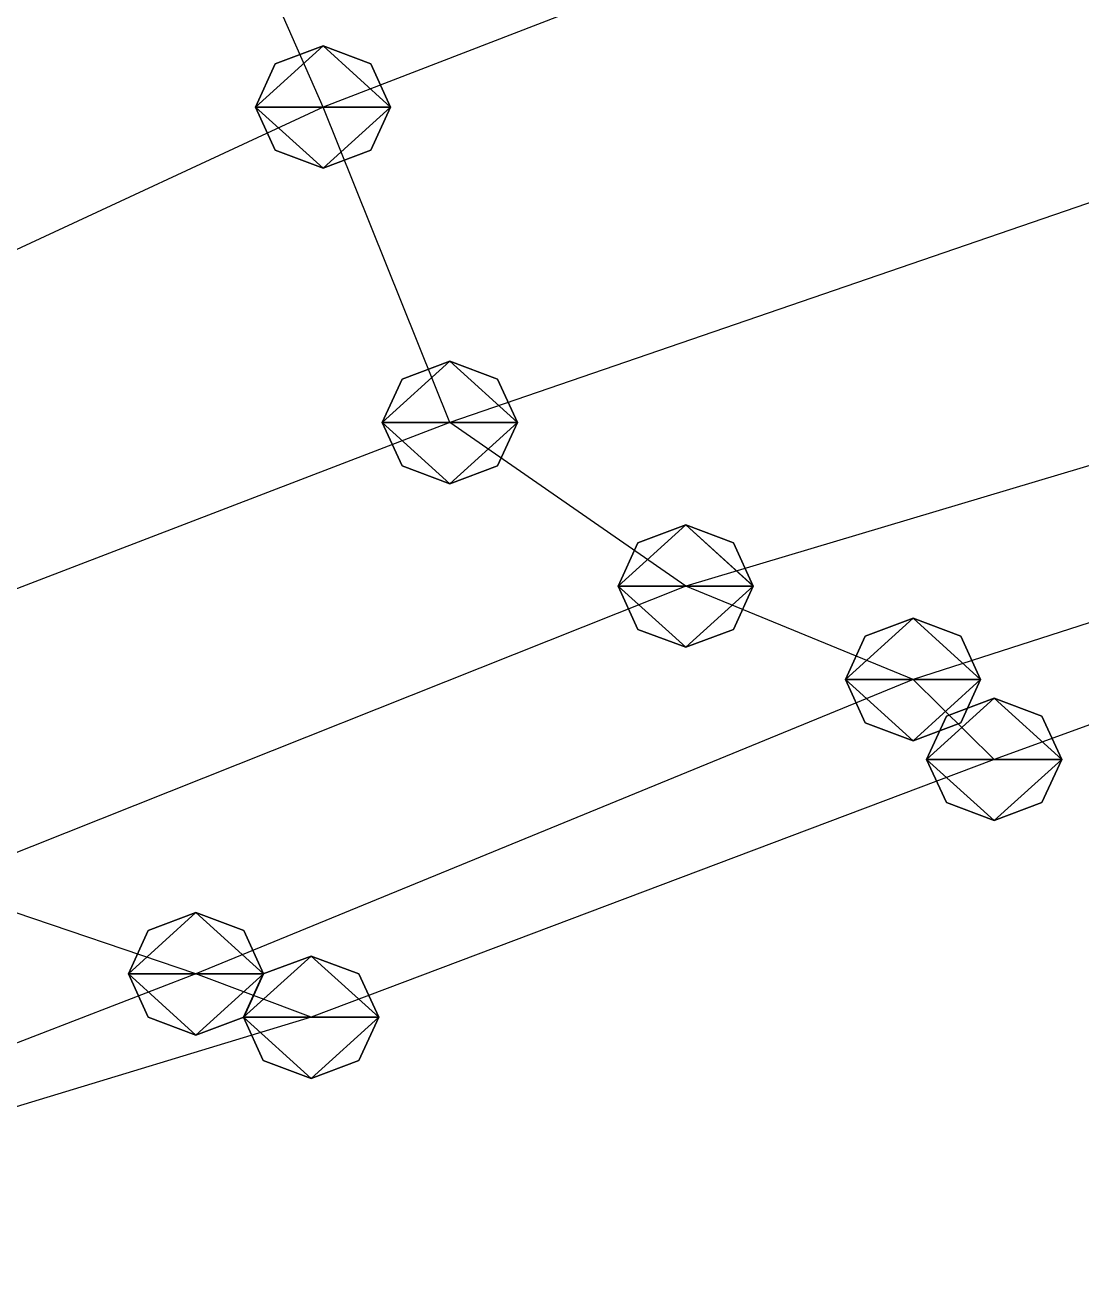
# Model space of a CAD drawing. Header units: metres. Extents: x -74 to 76, y -49 to 49.
# Drawn here: x -0.83 to 14.8, y -11.27 to 7.06 of the extents above; entities that cross this region are included whole.
import ezdxf

# ---------------------------------------------------------------- set-up
doc = ezdxf.new("R2010")
doc.units = ezdxf.units.M

msp = doc.modelspace()

# ---------------------------------------------------------------- linework, layer by layer
for p, q in [((3.5812988, 5.847973, -193.16441), (1.4387894, 10.7172165, -194.40314)), ((15.087643, 10.282742, -192.12726), (3.5812988, 5.847973, -193.16441)), ((3.5812988, 6.7537084, -193.58826), (2.8741922, 6.488425, -193.46411)), ((3.5812988, 6.7537084, -193.58826), (2.8741922, 6.488425, -193.46411)), ((3.5812988, 6.7537084, -193.58826), (2.8741922, 6.488425, -193.46411)), ((3.5812988, 6.7537084, -193.58826), (2.8741922, 6.488425, -193.46411)), ((4.2884054, 6.488425, -193.46411), (3.5812988, 6.7537084, -193.58826)), ((4.2884054, 6.488425, -193.46411), (3.5812988, 6.7537084, -193.58826)), ((4.2884054, 6.488425, -193.46411), (3.5812988, 6.7537084, -193.58826)), ((4.2884054, 6.488425, -193.46411), (3.5812988, 6.7537084, -193.58826)), ((2.8741922, 6.488425, -193.46411), (2.5812988, 5.847973, -193.16441)), ((2.8741922, 6.488425, -193.46411), (2.5812988, 5.847973, -193.16441)), ((2.8741922, 6.488425, -193.46411), (2.5812988, 5.847973, -193.16441)), ((2.8741922, 6.488425, -193.46411), (2.5812988, 5.847973, -193.16441)), ((4.581299, 5.847973, -193.16441), (4.2884054, 6.488425, -193.46411)), ((4.581299, 5.847973, -193.16441), (4.2884054, 6.488425, -193.46411)), ((4.581299, 5.847973, -193.16441), (4.2884054, 6.488425, -193.46411)), ((4.581299, 5.847973, -193.16441), (4.2884054, 6.488425, -193.46411)), ((3.5812988, 5.847973, -193.16441), (-6.42836, 1.1908073, -196.94708)), ((2.5812988, 5.847973, -193.16441), (2.874192, 5.207521, -192.86472)), ((2.5812988, 5.847973, -193.16441), (2.874192, 5.207521, -192.86472)), ((2.5812988, 5.847973, -193.16441), (2.874192, 5.207521, -192.86472)), ((2.5812988, 5.847973, -193.16441), (2.874192, 5.207521, -192.86472)), ((5.45776, 1.1802063, -194.03741), (3.5812988, 5.847973, -193.16441)), ((4.2884054, 5.207521, -192.86472), (4.581299, 5.847973, -193.16441)), ((4.2884054, 5.207521, -192.86472), (4.581299, 5.847973, -193.16441)), ((4.2884054, 5.207521, -192.86472), (4.581299, 5.847973, -193.16441)), ((4.2884054, 5.207521, -192.86472), (4.581299, 5.847973, -193.16441)), ((2.874192, 5.207521, -192.86472), (3.5812988, 4.9422374, -192.74057)), ((2.874192, 5.207521, -192.86472), (3.5812988, 4.9422374, -192.74057)), ((2.874192, 5.207521, -192.86472), (3.5812988, 4.9422374, -192.74057)), ((2.874192, 5.207521, -192.86472), (3.5812988, 4.9422374, -192.74057)), ((3.5812988, 4.9422374, -192.74057), (4.2884054, 5.207521, -192.86472)), ((3.5812988, 4.9422374, -192.74057), (4.2884054, 5.207521, -192.86472)), ((3.5812988, 4.9422374, -192.74057), (4.2884054, 5.207521, -192.86472)), ((3.5812988, 4.9422374, -192.74057), (4.2884054, 5.207521, -192.86472)), ((17.427567, 5.2945404, -192.16248), (5.45776, 1.1802063, -194.03741)), ((21.010952, 2.3572655, -193.49164), (8.947742, -1.2382927, -196.22572)), ((5.45776, 2.0859418, -194.46126), (4.7506533, 1.820658, -194.33711)), ((5.45776, 2.0859418, -194.46126), (4.7506533, 1.820658, -194.33711)), ((5.45776, 2.0859418, -194.46126), (4.7506533, 1.820658, -194.33711)), ((5.45776, 2.0859418, -194.46126), (4.7506533, 1.820658, -194.33711)), ((6.1648664, 1.820658, -194.33711), (5.45776, 2.0859418, -194.46126)), ((6.1648664, 1.820658, -194.33711), (5.45776, 2.0859418, -194.46126)), ((6.1648664, 1.820658, -194.33711), (5.45776, 2.0859418, -194.46126)), ((6.1648664, 1.820658, -194.33711), (5.45776, 2.0859418, -194.46126)), ((4.7506533, 1.820658, -194.33711), (4.45776, 1.1802063, -194.03741)), ((4.7506533, 1.820658, -194.33711), (4.45776, 1.1802063, -194.03741)), ((4.7506533, 1.820658, -194.33711), (4.45776, 1.1802063, -194.03741)), ((4.7506533, 1.820658, -194.33711), (4.45776, 1.1802063, -194.03741)), ((6.45776, 1.1802063, -194.03741), (6.1648664, 1.820658, -194.33711)), ((6.45776, 1.1802063, -194.03741), (6.1648664, 1.820658, -194.33711)), ((6.45776, 1.1802063, -194.03741), (6.1648664, 1.820658, -194.33711)), ((6.45776, 1.1802063, -194.03741), (6.1648664, 1.820658, -194.33711)), ((5.45776, 1.1802063, -194.03741), (-5.3070526, -2.9477348, -197.80241)), ((4.45776, 1.1802063, -194.03741), (4.7506533, 0.5397545, -193.73772)), ((4.45776, 1.1802063, -194.03741), (4.7506533, 0.5397545, -193.73772)), ((4.45776, 1.1802063, -194.03741), (4.7506533, 0.5397545, -193.73772)), ((4.45776, 1.1802063, -194.03741), (4.7506533, 0.5397545, -193.73772)), ((8.947742, -1.2382927, -196.22572), (5.45776, 1.1802063, -194.03741)), ((6.1648664, 0.53975457, -193.73772), (6.45776, 1.1802063, -194.03741)), ((6.1648664, 0.53975457, -193.73772), (6.45776, 1.1802063, -194.03741)), ((6.1648664, 0.53975457, -193.73772), (6.45776, 1.1802063, -194.03741)), ((6.1648664, 0.53975457, -193.73772), (6.45776, 1.1802063, -194.03741)), ((24.125263, 1.1862106, -194.58022), (12.311214, -2.6211243, -197.18268)), ((4.7506533, 0.5397545, -193.73772), (5.45776, 0.27447075, -193.61357)), ((4.7506533, 0.5397545, -193.73772), (5.45776, 0.27447075, -193.61357)), ((4.7506533, 0.5397545, -193.73772), (5.45776, 0.27447075, -193.61357)), ((4.7506533, 0.5397545, -193.73772), (5.45776, 0.27447075, -193.61357)), ((5.45776, 0.27447075, -193.61357), (6.1648664, 0.53975457, -193.73772)), ((5.45776, 0.27447075, -193.61357), (6.1648664, 0.53975457, -193.73772)), ((5.45776, 0.27447075, -193.61357), (6.1648664, 0.53975457, -193.73772)), ((5.45776, 0.27447075, -193.61357), (6.1648664, 0.53975457, -193.73772)), ((25.463764, 0.53188324, -195.21497), (13.510555, -3.8019028, -197.04868)), ((8.947742, -0.3325572, -196.64957), (8.240636, -0.59784096, -196.52542)), ((8.947742, -0.3325572, -196.64957), (8.240636, -0.59784096, -196.52542)), ((8.947742, -0.3325572, -196.64957), (8.240636, -0.59784096, -196.52542)), ((8.947742, -0.3325572, -196.64957), (8.240636, -0.59784096, -196.52542)), ((9.654849, -0.59784096, -196.52542), (8.947742, -0.3325572, -196.64957)), ((9.654849, -0.59784096, -196.52542), (8.947742, -0.3325572, -196.64957)), ((9.654849, -0.59784096, -196.52542), (8.947742, -0.3325572, -196.64957)), ((9.654849, -0.59784096, -196.52542), (8.947742, -0.3325572, -196.64957)), ((8.240636, -0.59784096, -196.52542), (7.9477425, -1.2382927, -196.22572)), ((8.240636, -0.59784096, -196.52542), (7.9477425, -1.2382927, -196.22572)), ((8.240636, -0.59784096, -196.52542), (7.9477425, -1.2382927, -196.22572)), ((8.240636, -0.59784096, -196.52542), (7.9477425, -1.2382927, -196.22572)), ((9.947742, -1.2382927, -196.22572), (9.654849, -0.59784096, -196.52542)), ((9.947742, -1.2382927, -196.22572), (9.654849, -0.59784096, -196.52542)), ((9.947742, -1.2382927, -196.22572), (9.654849, -0.59784096, -196.52542)), ((9.947742, -1.2382927, -196.22572), (9.654849, -0.59784096, -196.52542)), ((8.947742, -1.2382927, -196.22572), (-2.1683998, -5.662258, -200.11736)), ((7.9477425, -1.2382927, -196.22572), (8.240636, -1.8787445, -195.92603)), ((7.9477425, -1.2382927, -196.22572), (8.240636, -1.8787445, -195.92603)), ((7.9477425, -1.2382927, -196.22572), (8.240636, -1.8787445, -195.92603)), ((7.9477425, -1.2382927, -196.22572), (8.240636, -1.8787445, -195.92603)), ((12.311214, -2.6211243, -197.18268), (8.947742, -1.2382927, -196.22572)), ((9.654849, -1.8787444, -195.92603), (9.947742, -1.2382927, -196.22572)), ((9.654849, -1.8787444, -195.92603), (9.947742, -1.2382927, -196.22572)), ((9.654849, -1.8787444, -195.92603), (9.947742, -1.2382927, -196.22572)), ((9.654849, -1.8787444, -195.92603), (9.947742, -1.2382927, -196.22572)), ((12.311214, -1.7153888, -197.60652), (11.604108, -1.9806726, -197.48238)), ((12.311214, -1.7153888, -197.60652), (11.604108, -1.9806726, -197.48238)), ((12.311214, -1.7153888, -197.60652), (11.604108, -1.9806726, -197.48238)), ((12.311214, -1.7153888, -197.60652), (11.604108, -1.9806726, -197.48238)), ((13.018321, -1.9806726, -197.48238), (12.311214, -1.7153888, -197.60652)), ((13.018321, -1.9806726, -197.48238), (12.311214, -1.7153888, -197.60652)), ((13.018321, -1.9806726, -197.48238), (12.311214, -1.7153888, -197.60652)), ((13.018321, -1.9806726, -197.48238), (12.311214, -1.7153888, -197.60652)), ((8.240636, -1.8787445, -195.92603), (8.947742, -2.1440282, -195.80188)), ((8.240636, -1.8787445, -195.92603), (8.947742, -2.1440282, -195.80188)), ((8.240636, -1.8787445, -195.92603), (8.947742, -2.1440282, -195.80188)), ((8.240636, -1.8787445, -195.92603), (8.947742, -2.1440282, -195.80188)), ((8.947742, -2.1440282, -195.80188), (9.654849, -1.8787444, -195.92603)), ((8.947742, -2.1440282, -195.80188), (9.654849, -1.8787444, -195.92603)), ((8.947742, -2.1440282, -195.80188), (9.654849, -1.8787444, -195.92603)), ((8.947742, -2.1440282, -195.80188), (9.654849, -1.8787444, -195.92603)), ((11.604108, -1.9806726, -197.48238), (11.311214, -2.6211243, -197.18268)), ((11.604108, -1.9806726, -197.48238), (11.311214, -2.6211243, -197.18268)), ((11.604108, -1.9806726, -197.48238), (11.311214, -2.6211243, -197.18268)), ((11.604108, -1.9806726, -197.48238), (11.311214, -2.6211243, -197.18268)), ((13.311214, -2.6211243, -197.18268), (13.018321, -1.9806726, -197.48238)), ((13.311214, -2.6211243, -197.18268), (13.018321, -1.9806726, -197.48238)), ((13.311214, -2.6211243, -197.18268), (13.018321, -1.9806726, -197.48238)), ((13.311214, -2.6211243, -197.18268), (13.018321, -1.9806726, -197.48238)), ((12.311214, -2.6211243, -197.18268), (1.7007256, -6.9755325, -201.57623)), ((11.311214, -2.6211243, -197.18268), (11.604108, -3.2615762, -196.88298)), ((11.311214, -2.6211243, -197.18268), (11.604108, -3.2615762, -196.88298)), ((11.311214, -2.6211243, -197.18268), (11.604108, -3.2615762, -196.88298)), ((11.311214, -2.6211243, -197.18268), (11.604108, -3.2615762, -196.88298)), ((13.510555, -3.8019028, -197.04868), (12.311214, -2.6211243, -197.18268)), ((13.018321, -3.261576, -196.88298), (13.311214, -2.6211243, -197.18268)), ((13.018321, -3.261576, -196.88298), (13.311214, -2.6211243, -197.18268)), ((13.018321, -3.261576, -196.88298), (13.311214, -2.6211243, -197.18268)), ((13.018321, -3.261576, -196.88298), (13.311214, -2.6211243, -197.18268)), ((13.510555, -2.8961673, -197.47252), (12.803449, -3.161451, -197.34837)), ((13.510555, -2.8961673, -197.47252), (12.803449, -3.161451, -197.34837)), ((13.510555, -2.8961673, -197.47252), (12.803449, -3.161451, -197.34837)), ((14.217662, -3.161451, -197.34837), (13.510555, -2.8961673, -197.47252)), ((14.217662, -3.161451, -197.34837), (13.510555, -2.8961673, -197.47252)), ((14.217662, -3.161451, -197.34837), (13.510555, -2.8961673, -197.47252)), ((11.604108, -3.2615762, -196.88298), (12.311214, -3.5268598, -196.75883)), ((11.604108, -3.2615762, -196.88298), (12.311214, -3.5268598, -196.75883)), ((11.604108, -3.2615762, -196.88298), (12.311214, -3.5268598, -196.75883)), ((11.604108, -3.2615762, -196.88298), (12.311214, -3.5268598, -196.75883)), ((12.311214, -3.5268598, -196.75883), (13.018321, -3.261576, -196.88298)), ((12.311214, -3.5268598, -196.75883), (13.018321, -3.261576, -196.88298)), ((12.311214, -3.5268598, -196.75883), (13.018321, -3.261576, -196.88298)), ((12.311214, -3.5268598, -196.75883), (13.018321, -3.261576, -196.88298)), ((12.803449, -3.161451, -197.34837), (12.510555, -3.8019028, -197.04868)), ((12.803449, -3.161451, -197.34837), (12.510555, -3.8019028, -197.04868)), ((12.803449, -3.161451, -197.34837), (12.510555, -3.8019028, -197.04868)), ((14.510555, -3.8019028, -197.04868), (14.217662, -3.161451, -197.34837)), ((14.510555, -3.8019028, -197.04868), (14.217662, -3.161451, -197.34837)), ((14.510555, -3.8019028, -197.04868), (14.217662, -3.161451, -197.34837)), ((13.510555, -3.8019028, -197.04868), (3.4043922, -7.617592, -202.01167)), ((12.510555, -3.8019028, -197.04868), (12.803449, -4.4423547, -196.74898)), ((12.510555, -3.8019028, -197.04868), (12.803449, -4.4423547, -196.74898)), ((12.510555, -3.8019028, -197.04868), (12.803449, -4.4423547, -196.74898)), ((14.217662, -4.4423547, -196.74898), (14.510555, -3.8019028, -197.04868)), ((14.217662, -4.4423547, -196.74898), (14.510555, -3.8019028, -197.04868)), ((14.217662, -4.4423547, -196.74898), (14.510555, -3.8019028, -197.04868)), ((12.803449, -4.4423547, -196.74898), (13.510555, -4.7076383, -196.62483)), ((12.803449, -4.4423547, -196.74898), (13.510555, -4.7076383, -196.62483)), ((12.803449, -4.4423547, -196.74898), (13.510555, -4.7076383, -196.62483)), ((13.510555, -4.7076383, -196.62483), (14.217662, -4.4423547, -196.74898)), ((13.510555, -4.7076383, -196.62483), (14.217662, -4.4423547, -196.74898)), ((13.510555, -4.7076383, -196.62483), (14.217662, -4.4423547, -196.74898)), ((1.7007256, -6.9755325, -201.57623), (-2.1683998, -5.662258, -200.11736)), ((1.7007256, -6.069797, -202.00008), (0.99361885, -6.3350806, -201.87593)), ((1.7007256, -6.069797, -202.00008), (0.99361885, -6.3350806, -201.87593)), ((1.7007256, -6.069797, -202.00008), (0.99361885, -6.3350806, -201.87593)), ((1.7007256, -6.069797, -202.00008), (0.99361885, -6.3350806, -201.87593)), ((2.4078321, -6.3350806, -201.87593), (1.7007256, -6.069797, -202.00008)), ((2.4078321, -6.3350806, -201.87593), (1.7007256, -6.069797, -202.00008)), ((2.4078321, -6.3350806, -201.87593), (1.7007256, -6.069797, -202.00008)), ((2.4078321, -6.3350806, -201.87593), (1.7007256, -6.069797, -202.00008)), ((0.99361885, -6.3350806, -201.87593), (0.70072556, -6.9755325, -201.57623)), ((0.99361885, -6.3350806, -201.87593), (0.70072556, -6.9755325, -201.57623)), ((0.99361885, -6.3350806, -201.87593), (0.70072556, -6.9755325, -201.57623)), ((0.99361885, -6.3350806, -201.87593), (0.70072556, -6.9755325, -201.57623)), ((2.7007256, -6.9755325, -201.57623), (2.4078321, -6.3350806, -201.87593)), ((2.7007256, -6.9755325, -201.57623), (2.4078321, -6.3350806, -201.87593)), ((2.7007256, -6.9755325, -201.57623), (2.4078321, -6.3350806, -201.87593)), ((2.7007256, -6.9755325, -201.57623), (2.4078321, -6.3350806, -201.87593)), ((3.4043922, -6.7118564, -202.43552), (2.6972857, -6.97714, -202.31137)), ((3.4043922, -6.7118564, -202.43552), (2.6972857, -6.97714, -202.31137)), ((3.4043922, -6.7118564, -202.43552), (2.6972857, -6.97714, -202.31137)), ((4.111499, -6.97714, -202.31137), (3.4043922, -6.7118564, -202.43552)), ((4.111499, -6.97714, -202.31137), (3.4043922, -6.7118564, -202.43552)), ((4.111499, -6.97714, -202.31137), (3.4043922, -6.7118564, -202.43552)), ((1.7007256, -6.9755325, -201.57623), (-9.43961, -11.270428, -207.75362)), ((0.70072556, -6.9755325, -201.57623), (0.9936188, -7.6159844, -201.27654)), ((0.70072556, -6.9755325, -201.57623), (0.9936188, -7.6159844, -201.27654)), ((0.70072556, -6.9755325, -201.57623), (0.9936188, -7.6159844, -201.27654)), ((0.70072556, -6.9755325, -201.57623), (0.9936188, -7.6159844, -201.27654)), ((3.4043922, -7.617592, -202.01167), (1.7007256, -6.9755325, -201.57623)), ((2.6972857, -6.97714, -202.31137), (2.4043922, -7.617592, -202.01167)), ((2.6972857, -6.97714, -202.31137), (2.4043922, -7.617592, -202.01167)), ((2.6972857, -6.97714, -202.31137), (2.4043922, -7.617592, -202.01167)), ((2.4078321, -7.6159844, -201.27654), (2.7007256, -6.9755325, -201.57623)), ((2.4078321, -7.6159844, -201.27654), (2.7007256, -6.9755325, -201.57623)), ((2.4078321, -7.6159844, -201.27654), (2.7007256, -6.9755325, -201.57623)), ((2.4078321, -7.6159844, -201.27654), (2.7007256, -6.9755325, -201.57623)), ((4.4043922, -7.617592, -202.01167), (4.111499, -6.97714, -202.31137)), ((4.4043922, -7.617592, -202.01167), (4.111499, -6.97714, -202.31137)), ((4.4043922, -7.617592, -202.01167), (4.111499, -6.97714, -202.31137)), ((3.4043922, -7.617592, -202.01167), (-7.2117844, -10.838261, -209.23897)), ((0.9936188, -7.6159844, -201.27654), (1.7007256, -7.881268, -201.15239)), ((0.9936188, -7.6159844, -201.27654), (1.7007256, -7.881268, -201.15239)), ((0.9936188, -7.6159844, -201.27654), (1.7007256, -7.881268, -201.15239)), ((0.9936188, -7.6159844, -201.27654), (1.7007256, -7.881268, -201.15239)), ((1.7007256, -7.881268, -201.15239), (2.4078321, -7.6159844, -201.27654)), ((1.7007256, -7.881268, -201.15239), (2.4078321, -7.6159844, -201.27654)), ((1.7007256, -7.881268, -201.15239), (2.4078321, -7.6159844, -201.27654)), ((1.7007256, -7.881268, -201.15239), (2.4078321, -7.6159844, -201.27654)), ((2.4043922, -7.617592, -202.01167), (2.6972854, -8.258043, -201.71198)), ((2.4043922, -7.617592, -202.01167), (2.6972854, -8.258043, -201.71198)), ((2.4043922, -7.617592, -202.01167), (2.6972854, -8.258043, -201.71198)), ((4.111499, -8.258043, -201.71198), (4.4043922, -7.617592, -202.01167)), ((4.111499, -8.258043, -201.71198), (4.4043922, -7.617592, -202.01167)), ((4.111499, -8.258043, -201.71198), (4.4043922, -7.617592, -202.01167)), ((2.6972854, -8.258043, -201.71198), (3.4043922, -8.523328, -201.58783)), ((2.6972854, -8.258043, -201.71198), (3.4043922, -8.523328, -201.58783)), ((2.6972854, -8.258043, -201.71198), (3.4043922, -8.523328, -201.58783)), ((3.4043922, -8.523328, -201.58783), (4.111499, -8.258043, -201.71198)), ((3.4043922, -8.523328, -201.58783), (4.111499, -8.258043, -201.71198)), ((3.4043922, -8.523328, -201.58783), (4.111499, -8.258043, -201.71198))]:
    msp.add_line(p, q)
for points in [[(2.5812988, 5.847973, -193.16441), (2.8741922, 6.488425, -193.46411), (3.5812988, 6.7537084, -193.58826), (3.5813987, 6.7538085, -193.58815)], [(2.5812988, 5.847973, -193.16441), (2.8741922, 6.488425, -193.46411), (3.5812988, 6.7537084, -193.58826), (3.5813987, 6.7538085, -193.58815)], [(2.5812988, 5.847973, -193.16441), (2.8741922, 6.488425, -193.46411), (3.5812988, 6.7537084, -193.58826), (3.5813987, 6.7538085, -193.58815)], [(2.5812988, 5.847973, -193.16441), (2.8741922, 6.488425, -193.46411), (3.5812988, 6.7537084, -193.58826), (3.5813987, 6.7538085, -193.58815)], [(2.5812988, 5.847973, -193.16441), (3.5812988, 6.7537084, -193.58826), (4.581299, 5.847973, -193.16441), (4.581399, 5.848073, -193.1643)], [(2.5812988, 5.847973, -193.16441), (3.5812988, 6.7537084, -193.58826), (4.581299, 5.847973, -193.16441), (4.581399, 5.848073, -193.1643)], [(2.5812988, 5.847973, -193.16441), (3.5812988, 6.7537084, -193.58826), (4.581299, 5.847973, -193.16441), (4.581399, 5.848073, -193.1643)], [(2.5812988, 5.847973, -193.16441), (3.5812988, 6.7537084, -193.58826), (4.581299, 5.847973, -193.16441), (4.581399, 5.848073, -193.1643)], [(3.5812988, 6.7537084, -193.58826), (4.2884054, 6.488425, -193.46411), (4.581299, 5.847973, -193.16441), (4.581399, 5.848073, -193.1643)], [(3.5812988, 6.7537084, -193.58826), (4.2884054, 6.488425, -193.46411), (4.581299, 5.847973, -193.16441), (4.581399, 5.848073, -193.1643)], [(3.5812988, 6.7537084, -193.58826), (4.2884054, 6.488425, -193.46411), (4.581299, 5.847973, -193.16441), (4.581399, 5.848073, -193.1643)], [(3.5812988, 6.7537084, -193.58826), (4.2884054, 6.488425, -193.46411), (4.581299, 5.847973, -193.16441), (4.581399, 5.848073, -193.1643)], [(3.5812988, 4.9422374, -192.74057), (2.874192, 5.207521, -192.86472), (2.5812988, 5.847973, -193.16441), (2.5813987, 5.848073, -193.1643)], [(4.581299, 5.847973, -193.16441), (3.5812988, 4.9422374, -192.74057), (2.5812988, 5.847973, -193.16441), (2.5813987, 5.848073, -193.1643)], [(3.5812988, 4.9422374, -192.74057), (2.874192, 5.207521, -192.86472), (2.5812988, 5.847973, -193.16441), (2.5813987, 5.848073, -193.1643)], [(4.581299, 5.847973, -193.16441), (3.5812988, 4.9422374, -192.74057), (2.5812988, 5.847973, -193.16441), (2.5813987, 5.848073, -193.1643)], [(3.5812988, 4.9422374, -192.74057), (2.874192, 5.207521, -192.86472), (2.5812988, 5.847973, -193.16441), (2.5813987, 5.848073, -193.1643)], [(4.581299, 5.847973, -193.16441), (3.5812988, 4.9422374, -192.74057), (2.5812988, 5.847973, -193.16441), (2.5813987, 5.848073, -193.1643)], [(3.5812988, 4.9422374, -192.74057), (2.874192, 5.207521, -192.86472), (2.5812988, 5.847973, -193.16441), (2.5813987, 5.848073, -193.1643)], [(4.581299, 5.847973, -193.16441), (3.5812988, 4.9422374, -192.74057), (2.5812988, 5.847973, -193.16441), (2.5813987, 5.848073, -193.1643)], [(4.581299, 5.847973, -193.16441), (4.2884054, 5.207521, -192.86472), (3.5812988, 4.9422374, -192.74057), (3.5813987, 4.9423375, -192.74046)], [(4.581299, 5.847973, -193.16441), (4.2884054, 5.207521, -192.86472), (3.5812988, 4.9422374, -192.74057), (3.5813987, 4.9423375, -192.74046)], [(4.581299, 5.847973, -193.16441), (4.2884054, 5.207521, -192.86472), (3.5812988, 4.9422374, -192.74057), (3.5813987, 4.9423375, -192.74046)], [(4.581299, 5.847973, -193.16441), (4.2884054, 5.207521, -192.86472), (3.5812988, 4.9422374, -192.74057), (3.5813987, 4.9423375, -192.74046)], [(4.45776, 1.1802063, -194.03741), (4.7506533, 1.820658, -194.33711), (5.45776, 2.0859418, -194.46126), (5.45786, 2.0860417, -194.46115)], [(4.45776, 1.1802063, -194.03741), (4.7506533, 1.820658, -194.33711), (5.45776, 2.0859418, -194.46126), (5.45786, 2.0860417, -194.46115)], [(4.45776, 1.1802063, -194.03741), (4.7506533, 1.820658, -194.33711), (5.45776, 2.0859418, -194.46126), (5.45786, 2.0860417, -194.46115)], [(4.45776, 1.1802063, -194.03741), (4.7506533, 1.820658, -194.33711), (5.45776, 2.0859418, -194.46126), (5.45786, 2.0860417, -194.46115)], [(4.45776, 1.1802063, -194.03741), (5.45776, 2.0859418, -194.46126), (6.45776, 1.1802063, -194.03741), (6.45786, 1.1803063, -194.03731)], [(4.45776, 1.1802063, -194.03741), (5.45776, 2.0859418, -194.46126), (6.45776, 1.1802063, -194.03741), (6.45786, 1.1803063, -194.03731)], [(4.45776, 1.1802063, -194.03741), (5.45776, 2.0859418, -194.46126), (6.45776, 1.1802063, -194.03741), (6.45786, 1.1803063, -194.03731)], [(4.45776, 1.1802063, -194.03741), (5.45776, 2.0859418, -194.46126), (6.45776, 1.1802063, -194.03741), (6.45786, 1.1803063, -194.03731)], [(5.45776, 2.0859418, -194.46126), (6.1648664, 1.820658, -194.33711), (6.45776, 1.1802063, -194.03741), (6.45786, 1.1803063, -194.03731)], [(5.45776, 2.0859418, -194.46126), (6.1648664, 1.820658, -194.33711), (6.45776, 1.1802063, -194.03741), (6.45786, 1.1803063, -194.03731)], [(5.45776, 2.0859418, -194.46126), (6.1648664, 1.820658, -194.33711), (6.45776, 1.1802063, -194.03741), (6.45786, 1.1803063, -194.03731)], [(5.45776, 2.0859418, -194.46126), (6.1648664, 1.820658, -194.33711), (6.45776, 1.1802063, -194.03741), (6.45786, 1.1803063, -194.03731)], [(5.45776, 0.27447075, -193.61357), (4.7506533, 0.5397545, -193.73772), (4.45776, 1.1802063, -194.03741), (4.45786, 1.1803063, -194.03731)], [(6.45776, 1.1802063, -194.03741), (5.45776, 0.27447075, -193.61357), (4.45776, 1.1802063, -194.03741), (4.45786, 1.1803063, -194.03731)], [(5.45776, 0.27447075, -193.61357), (4.7506533, 0.5397545, -193.73772), (4.45776, 1.1802063, -194.03741), (4.45786, 1.1803063, -194.03731)], [(6.45776, 1.1802063, -194.03741), (5.45776, 0.27447075, -193.61357), (4.45776, 1.1802063, -194.03741), (4.45786, 1.1803063, -194.03731)], [(5.45776, 0.27447075, -193.61357), (4.7506533, 0.5397545, -193.73772), (4.45776, 1.1802063, -194.03741), (4.45786, 1.1803063, -194.03731)], [(6.45776, 1.1802063, -194.03741), (5.45776, 0.27447075, -193.61357), (4.45776, 1.1802063, -194.03741), (4.45786, 1.1803063, -194.03731)], [(5.45776, 0.27447075, -193.61357), (4.7506533, 0.5397545, -193.73772), (4.45776, 1.1802063, -194.03741), (4.45786, 1.1803063, -194.03731)], [(6.45776, 1.1802063, -194.03741), (5.45776, 0.27447075, -193.61357), (4.45776, 1.1802063, -194.03741), (4.45786, 1.1803063, -194.03731)], [(6.45776, 1.1802063, -194.03741), (6.1648664, 0.53975457, -193.73772), (5.45776, 0.27447075, -193.61357), (5.45786, 0.27457073, -193.61346)], [(6.45776, 1.1802063, -194.03741), (6.1648664, 0.53975457, -193.73772), (5.45776, 0.27447075, -193.61357), (5.45786, 0.27457073, -193.61346)], [(6.45776, 1.1802063, -194.03741), (6.1648664, 0.53975457, -193.73772), (5.45776, 0.27447075, -193.61357), (5.45786, 0.27457073, -193.61346)], [(6.45776, 1.1802063, -194.03741), (6.1648664, 0.53975457, -193.73772), (5.45776, 0.27447075, -193.61357), (5.45786, 0.27457073, -193.61346)], [(7.9477425, -1.2382927, -196.22572), (8.240636, -0.59784096, -196.52542), (8.947742, -0.3325572, -196.64957), (8.947843, -0.3324572, -196.64946)], [(7.9477425, -1.2382927, -196.22572), (8.240636, -0.59784096, -196.52542), (8.947742, -0.3325572, -196.64957), (8.947843, -0.3324572, -196.64946)], [(7.9477425, -1.2382927, -196.22572), (8.240636, -0.59784096, -196.52542), (8.947742, -0.3325572, -196.64957), (8.947843, -0.3324572, -196.64946)], [(7.9477425, -1.2382927, -196.22572), (8.240636, -0.59784096, -196.52542), (8.947742, -0.3325572, -196.64957), (8.947843, -0.3324572, -196.64946)], [(7.9477425, -1.2382927, -196.22572), (8.947742, -0.3325572, -196.64957), (9.947742, -1.2382927, -196.22572), (9.947843, -1.2381927, -196.22562)], [(7.9477425, -1.2382927, -196.22572), (8.947742, -0.3325572, -196.64957), (9.947742, -1.2382927, -196.22572), (9.947843, -1.2381927, -196.22562)], [(7.9477425, -1.2382927, -196.22572), (8.947742, -0.3325572, -196.64957), (9.947742, -1.2382927, -196.22572), (9.947843, -1.2381927, -196.22562)], [(7.9477425, -1.2382927, -196.22572), (8.947742, -0.3325572, -196.64957), (9.947742, -1.2382927, -196.22572), (9.947843, -1.2381927, -196.22562)], [(8.947742, -0.3325572, -196.64957), (9.654849, -0.59784096, -196.52542), (9.947742, -1.2382927, -196.22572), (9.947843, -1.2381927, -196.22562)], [(8.947742, -0.3325572, -196.64957), (9.654849, -0.59784096, -196.52542), (9.947742, -1.2382927, -196.22572), (9.947843, -1.2381927, -196.22562)], [(8.947742, -0.3325572, -196.64957), (9.654849, -0.59784096, -196.52542), (9.947742, -1.2382927, -196.22572), (9.947843, -1.2381927, -196.22562)], [(8.947742, -0.3325572, -196.64957), (9.654849, -0.59784096, -196.52542), (9.947742, -1.2382927, -196.22572), (9.947843, -1.2381927, -196.22562)], [(8.947742, -2.1440282, -195.80188), (8.240636, -1.8787445, -195.92603), (7.9477425, -1.2382927, -196.22572), (7.9478426, -1.2381927, -196.22562)], [(9.947742, -1.2382927, -196.22572), (8.947742, -2.1440282, -195.80188), (7.9477425, -1.2382927, -196.22572), (7.9478426, -1.2381927, -196.22562)], [(8.947742, -2.1440282, -195.80188), (8.240636, -1.8787445, -195.92603), (7.9477425, -1.2382927, -196.22572), (7.9478426, -1.2381927, -196.22562)], [(9.947742, -1.2382927, -196.22572), (8.947742, -2.1440282, -195.80188), (7.9477425, -1.2382927, -196.22572), (7.9478426, -1.2381927, -196.22562)], [(8.947742, -2.1440282, -195.80188), (8.240636, -1.8787445, -195.92603), (7.9477425, -1.2382927, -196.22572), (7.9478426, -1.2381927, -196.22562)], [(9.947742, -1.2382927, -196.22572), (8.947742, -2.1440282, -195.80188), (7.9477425, -1.2382927, -196.22572), (7.9478426, -1.2381927, -196.22562)], [(8.947742, -2.1440282, -195.80188), (8.240636, -1.8787445, -195.92603), (7.9477425, -1.2382927, -196.22572), (7.9478426, -1.2381927, -196.22562)], [(9.947742, -1.2382927, -196.22572), (8.947742, -2.1440282, -195.80188), (7.9477425, -1.2382927, -196.22572), (7.9478426, -1.2381927, -196.22562)], [(9.947742, -1.2382927, -196.22572), (9.654849, -1.8787444, -195.92603), (8.947742, -2.1440282, -195.80188), (8.947843, -2.1439283, -195.80177)], [(9.947742, -1.2382927, -196.22572), (9.654849, -1.8787444, -195.92603), (8.947742, -2.1440282, -195.80188), (8.947843, -2.1439283, -195.80177)], [(9.947742, -1.2382927, -196.22572), (9.654849, -1.8787444, -195.92603), (8.947742, -2.1440282, -195.80188), (8.947843, -2.1439283, -195.80177)], [(9.947742, -1.2382927, -196.22572), (9.654849, -1.8787444, -195.92603), (8.947742, -2.1440282, -195.80188), (8.947843, -2.1439283, -195.80177)], [(11.311214, -2.6211243, -197.18268), (11.604108, -1.9806726, -197.48238), (12.311214, -1.7153888, -197.60652), (12.311315, -1.7152888, -197.60641)], [(11.311214, -2.6211243, -197.18268), (11.604108, -1.9806726, -197.48238), (12.311214, -1.7153888, -197.60652), (12.311315, -1.7152888, -197.60641)], [(11.311214, -2.6211243, -197.18268), (11.604108, -1.9806726, -197.48238), (12.311214, -1.7153888, -197.60652), (12.311315, -1.7152888, -197.60641)], [(11.311214, -2.6211243, -197.18268), (11.604108, -1.9806726, -197.48238), (12.311214, -1.7153888, -197.60652), (12.311315, -1.7152888, -197.60641)], [(11.311214, -2.6211243, -197.18268), (12.311214, -1.7153888, -197.60652), (13.311214, -2.6211243, -197.18268), (13.311315, -2.6210244, -197.18257)], [(11.311214, -2.6211243, -197.18268), (12.311214, -1.7153888, -197.60652), (13.311214, -2.6211243, -197.18268), (13.311315, -2.6210244, -197.18257)], [(11.311214, -2.6211243, -197.18268), (12.311214, -1.7153888, -197.60652), (13.311214, -2.6211243, -197.18268), (13.311315, -2.6210244, -197.18257)], [(11.311214, -2.6211243, -197.18268), (12.311214, -1.7153888, -197.60652), (13.311214, -2.6211243, -197.18268), (13.311315, -2.6210244, -197.18257)], [(12.311214, -1.7153888, -197.60652), (13.018321, -1.9806726, -197.48238), (13.311214, -2.6211243, -197.18268), (13.311315, -2.6210244, -197.18257)], [(12.311214, -1.7153888, -197.60652), (13.018321, -1.9806726, -197.48238), (13.311214, -2.6211243, -197.18268), (13.311315, -2.6210244, -197.18257)], [(12.311214, -1.7153888, -197.60652), (13.018321, -1.9806726, -197.48238), (13.311214, -2.6211243, -197.18268), (13.311315, -2.6210244, -197.18257)], [(12.311214, -1.7153888, -197.60652), (13.018321, -1.9806726, -197.48238), (13.311214, -2.6211243, -197.18268), (13.311315, -2.6210244, -197.18257)], [(12.311214, -3.5268598, -196.75883), (11.604108, -3.2615762, -196.88298), (11.311214, -2.6211243, -197.18268), (11.311315, -2.6210244, -197.18257)], [(13.311214, -2.6211243, -197.18268), (12.311214, -3.5268598, -196.75883), (11.311214, -2.6211243, -197.18268), (11.311315, -2.6210244, -197.18257)], [(12.311214, -3.5268598, -196.75883), (11.604108, -3.2615762, -196.88298), (11.311214, -2.6211243, -197.18268), (11.311315, -2.6210244, -197.18257)], [(13.311214, -2.6211243, -197.18268), (12.311214, -3.5268598, -196.75883), (11.311214, -2.6211243, -197.18268), (11.311315, -2.6210244, -197.18257)], [(12.311214, -3.5268598, -196.75883), (11.604108, -3.2615762, -196.88298), (11.311214, -2.6211243, -197.18268), (11.311315, -2.6210244, -197.18257)], [(13.311214, -2.6211243, -197.18268), (12.311214, -3.5268598, -196.75883), (11.311214, -2.6211243, -197.18268), (11.311315, -2.6210244, -197.18257)], [(12.311214, -3.5268598, -196.75883), (11.604108, -3.2615762, -196.88298), (11.311214, -2.6211243, -197.18268), (11.311315, -2.6210244, -197.18257)], [(13.311214, -2.6211243, -197.18268), (12.311214, -3.5268598, -196.75883), (11.311214, -2.6211243, -197.18268), (11.311315, -2.6210244, -197.18257)], [(13.311214, -2.6211243, -197.18268), (13.018321, -3.261576, -196.88298), (12.311214, -3.5268598, -196.75883), (12.311315, -3.5267599, -196.75873)], [(13.311214, -2.6211243, -197.18268), (13.018321, -3.261576, -196.88298), (12.311214, -3.5268598, -196.75883), (12.311315, -3.5267599, -196.75873)], [(13.311214, -2.6211243, -197.18268), (13.018321, -3.261576, -196.88298), (12.311214, -3.5268598, -196.75883), (12.311315, -3.5267599, -196.75873)], [(13.311214, -2.6211243, -197.18268), (13.018321, -3.261576, -196.88298), (12.311214, -3.5268598, -196.75883), (12.311315, -3.5267599, -196.75873)], [(12.510555, -3.8019028, -197.04868), (12.803449, -3.161451, -197.34837), (13.510555, -2.8961673, -197.47252), (13.510655, -2.8960674, -197.47241)], [(12.510555, -3.8019028, -197.04868), (12.803449, -3.161451, -197.34837), (13.510555, -2.8961673, -197.47252), (13.510655, -2.8960674, -197.47241)], [(12.510555, -3.8019028, -197.04868), (12.803449, -3.161451, -197.34837), (13.510555, -2.8961673, -197.47252), (13.510655, -2.8960674, -197.47241)], [(12.510555, -3.8019028, -197.04868), (13.510555, -2.8961673, -197.47252), (14.510555, -3.8019028, -197.04868), (14.510655, -3.8018029, -197.04857)], [(12.510555, -3.8019028, -197.04868), (13.510555, -2.8961673, -197.47252), (14.510555, -3.8019028, -197.04868), (14.510655, -3.8018029, -197.04857)], [(12.510555, -3.8019028, -197.04868), (13.510555, -2.8961673, -197.47252), (14.510555, -3.8019028, -197.04868), (14.510655, -3.8018029, -197.04857)], [(13.510555, -2.8961673, -197.47252), (14.217662, -3.161451, -197.34837), (14.510555, -3.8019028, -197.04868), (14.510655, -3.8018029, -197.04857)], [(13.510555, -2.8961673, -197.47252), (14.217662, -3.161451, -197.34837), (14.510555, -3.8019028, -197.04868), (14.510655, -3.8018029, -197.04857)], [(13.510555, -2.8961673, -197.47252), (14.217662, -3.161451, -197.34837), (14.510555, -3.8019028, -197.04868), (14.510655, -3.8018029, -197.04857)], [(13.510555, -4.7076383, -196.62483), (12.803449, -4.4423547, -196.74898), (12.510555, -3.8019028, -197.04868), (12.510655, -3.8018029, -197.04857)], [(14.510555, -3.8019028, -197.04868), (13.510555, -4.7076383, -196.62483), (12.510555, -3.8019028, -197.04868), (12.510655, -3.8018029, -197.04857)], [(13.510555, -4.7076383, -196.62483), (12.803449, -4.4423547, -196.74898), (12.510555, -3.8019028, -197.04868), (12.510655, -3.8018029, -197.04857)], [(14.510555, -3.8019028, -197.04868), (13.510555, -4.7076383, -196.62483), (12.510555, -3.8019028, -197.04868), (12.510655, -3.8018029, -197.04857)], [(13.510555, -4.7076383, -196.62483), (12.803449, -4.4423547, -196.74898), (12.510555, -3.8019028, -197.04868), (12.510655, -3.8018029, -197.04857)], [(14.510555, -3.8019028, -197.04868), (13.510555, -4.7076383, -196.62483), (12.510555, -3.8019028, -197.04868), (12.510655, -3.8018029, -197.04857)], [(14.510555, -3.8019028, -197.04868), (14.217662, -4.4423547, -196.74898), (13.510555, -4.7076383, -196.62483), (13.510655, -4.707538, -196.62473)], [(14.510555, -3.8019028, -197.04868), (14.217662, -4.4423547, -196.74898), (13.510555, -4.7076383, -196.62483), (13.510655, -4.707538, -196.62473)], [(14.510555, -3.8019028, -197.04868), (14.217662, -4.4423547, -196.74898), (13.510555, -4.7076383, -196.62483), (13.510655, -4.707538, -196.62473)], [(0.70072556, -6.9755325, -201.57623), (0.99361885, -6.3350806, -201.87593), (1.7007256, -6.069797, -202.00008), (1.7008256, -6.069697, -201.99997)], [(0.70072556, -6.9755325, -201.57623), (0.99361885, -6.3350806, -201.87593), (1.7007256, -6.069797, -202.00008), (1.7008256, -6.069697, -201.99997)], [(0.70072556, -6.9755325, -201.57623), (0.99361885, -6.3350806, -201.87593), (1.7007256, -6.069797, -202.00008), (1.7008256, -6.069697, -201.99997)], [(0.70072556, -6.9755325, -201.57623), (0.99361885, -6.3350806, -201.87593), (1.7007256, -6.069797, -202.00008), (1.7008256, -6.069697, -201.99997)], [(0.70072556, -6.9755325, -201.57623), (1.7007256, -6.069797, -202.00008), (2.7007256, -6.9755325, -201.57623), (2.7008255, -6.9754324, -201.57613)], [(0.70072556, -6.9755325, -201.57623), (1.7007256, -6.069797, -202.00008), (2.7007256, -6.9755325, -201.57623), (2.7008255, -6.9754324, -201.57613)], [(0.70072556, -6.9755325, -201.57623), (1.7007256, -6.069797, -202.00008), (2.7007256, -6.9755325, -201.57623), (2.7008255, -6.9754324, -201.57613)], [(0.70072556, -6.9755325, -201.57623), (1.7007256, -6.069797, -202.00008), (2.7007256, -6.9755325, -201.57623), (2.7008255, -6.9754324, -201.57613)], [(1.7007256, -6.069797, -202.00008), (2.4078321, -6.3350806, -201.87593), (2.7007256, -6.9755325, -201.57623), (2.7008255, -6.9754324, -201.57613)], [(1.7007256, -6.069797, -202.00008), (2.4078321, -6.3350806, -201.87593), (2.7007256, -6.9755325, -201.57623), (2.7008255, -6.9754324, -201.57613)], [(1.7007256, -6.069797, -202.00008), (2.4078321, -6.3350806, -201.87593), (2.7007256, -6.9755325, -201.57623), (2.7008255, -6.9754324, -201.57613)], [(1.7007256, -6.069797, -202.00008), (2.4078321, -6.3350806, -201.87593), (2.7007256, -6.9755325, -201.57623), (2.7008255, -6.9754324, -201.57613)], [(2.4043922, -7.617592, -202.01167), (2.6972857, -6.97714, -202.31137), (3.4043922, -6.7118564, -202.43552), (3.4044921, -6.711756, -202.43541)], [(2.4043922, -7.617592, -202.01167), (2.6972857, -6.97714, -202.31137), (3.4043922, -6.7118564, -202.43552), (3.4044921, -6.711756, -202.43541)], [(2.4043922, -7.617592, -202.01167), (2.6972857, -6.97714, -202.31137), (3.4043922, -6.7118564, -202.43552), (3.4044921, -6.711756, -202.43541)], [(2.4043922, -7.617592, -202.01167), (3.4043922, -6.7118564, -202.43552), (4.4043922, -7.617592, -202.01167), (4.4044924, -7.6174917, -202.01157)], [(2.4043922, -7.617592, -202.01167), (3.4043922, -6.7118564, -202.43552), (4.4043922, -7.617592, -202.01167), (4.4044924, -7.6174917, -202.01157)], [(2.4043922, -7.617592, -202.01167), (3.4043922, -6.7118564, -202.43552), (4.4043922, -7.617592, -202.01167), (4.4044924, -7.6174917, -202.01157)], [(3.4043922, -6.7118564, -202.43552), (4.111499, -6.97714, -202.31137), (4.4043922, -7.617592, -202.01167), (4.4044924, -7.6174917, -202.01157)], [(3.4043922, -6.7118564, -202.43552), (4.111499, -6.97714, -202.31137), (4.4043922, -7.617592, -202.01167), (4.4044924, -7.6174917, -202.01157)], [(3.4043922, -6.7118564, -202.43552), (4.111499, -6.97714, -202.31137), (4.4043922, -7.617592, -202.01167), (4.4044924, -7.6174917, -202.01157)], [(1.7007256, -7.881268, -201.15239), (0.9936188, -7.6159844, -201.27654), (0.70072556, -6.9755325, -201.57623), (0.7008256, -6.9754324, -201.57613)], [(2.7007256, -6.9755325, -201.57623), (1.7007256, -7.881268, -201.15239), (0.70072556, -6.9755325, -201.57623), (0.7008256, -6.9754324, -201.57613)], [(1.7007256, -7.881268, -201.15239), (0.9936188, -7.6159844, -201.27654), (0.70072556, -6.9755325, -201.57623), (0.7008256, -6.9754324, -201.57613)], [(2.7007256, -6.9755325, -201.57623), (1.7007256, -7.881268, -201.15239), (0.70072556, -6.9755325, -201.57623), (0.7008256, -6.9754324, -201.57613)], [(1.7007256, -7.881268, -201.15239), (0.9936188, -7.6159844, -201.27654), (0.70072556, -6.9755325, -201.57623), (0.7008256, -6.9754324, -201.57613)], [(2.7007256, -6.9755325, -201.57623), (1.7007256, -7.881268, -201.15239), (0.70072556, -6.9755325, -201.57623), (0.7008256, -6.9754324, -201.57613)], [(1.7007256, -7.881268, -201.15239), (0.9936188, -7.6159844, -201.27654), (0.70072556, -6.9755325, -201.57623), (0.7008256, -6.9754324, -201.57613)], [(2.7007256, -6.9755325, -201.57623), (1.7007256, -7.881268, -201.15239), (0.70072556, -6.9755325, -201.57623), (0.7008256, -6.9754324, -201.57613)], [(2.7007256, -6.9755325, -201.57623), (2.4078321, -7.6159844, -201.27654), (1.7007256, -7.881268, -201.15239), (1.7008256, -7.881168, -201.15228)], [(2.7007256, -6.9755325, -201.57623), (2.4078321, -7.6159844, -201.27654), (1.7007256, -7.881268, -201.15239), (1.7008256, -7.881168, -201.15228)], [(2.7007256, -6.9755325, -201.57623), (2.4078321, -7.6159844, -201.27654), (1.7007256, -7.881268, -201.15239), (1.7008256, -7.881168, -201.15228)], [(2.7007256, -6.9755325, -201.57623), (2.4078321, -7.6159844, -201.27654), (1.7007256, -7.881268, -201.15239), (1.7008256, -7.881168, -201.15228)], [(3.4043922, -8.523328, -201.58783), (2.6972854, -8.258043, -201.71198), (2.4043922, -7.617592, -202.01167), (2.4044921, -7.6174917, -202.01157)], [(4.4043922, -7.617592, -202.01167), (3.4043922, -8.523328, -201.58783), (2.4043922, -7.617592, -202.01167), (2.4044921, -7.6174917, -202.01157)], [(3.4043922, -8.523328, -201.58783), (2.6972854, -8.258043, -201.71198), (2.4043922, -7.617592, -202.01167), (2.4044921, -7.6174917, -202.01157)], [(4.4043922, -7.617592, -202.01167), (3.4043922, -8.523328, -201.58783), (2.4043922, -7.617592, -202.01167), (2.4044921, -7.6174917, -202.01157)], [(3.4043922, -8.523328, -201.58783), (2.6972854, -8.258043, -201.71198), (2.4043922, -7.617592, -202.01167), (2.4044921, -7.6174917, -202.01157)], [(4.4043922, -7.617592, -202.01167), (3.4043922, -8.523328, -201.58783), (2.4043922, -7.617592, -202.01167), (2.4044921, -7.6174917, -202.01157)], [(4.4043922, -7.617592, -202.01167), (4.111499, -8.258043, -201.71198), (3.4043922, -8.523328, -201.58783), (3.4044921, -8.523228, -201.58772)], [(4.4043922, -7.617592, -202.01167), (4.111499, -8.258043, -201.71198), (3.4043922, -8.523328, -201.58783), (3.4044921, -8.523228, -201.58772)], [(4.4043922, -7.617592, -202.01167), (4.111499, -8.258043, -201.71198), (3.4043922, -8.523328, -201.58783), (3.4044921, -8.523228, -201.58772)]]:
    msp.add_3dface(points)

doc.saveas('drawing.dxf')
